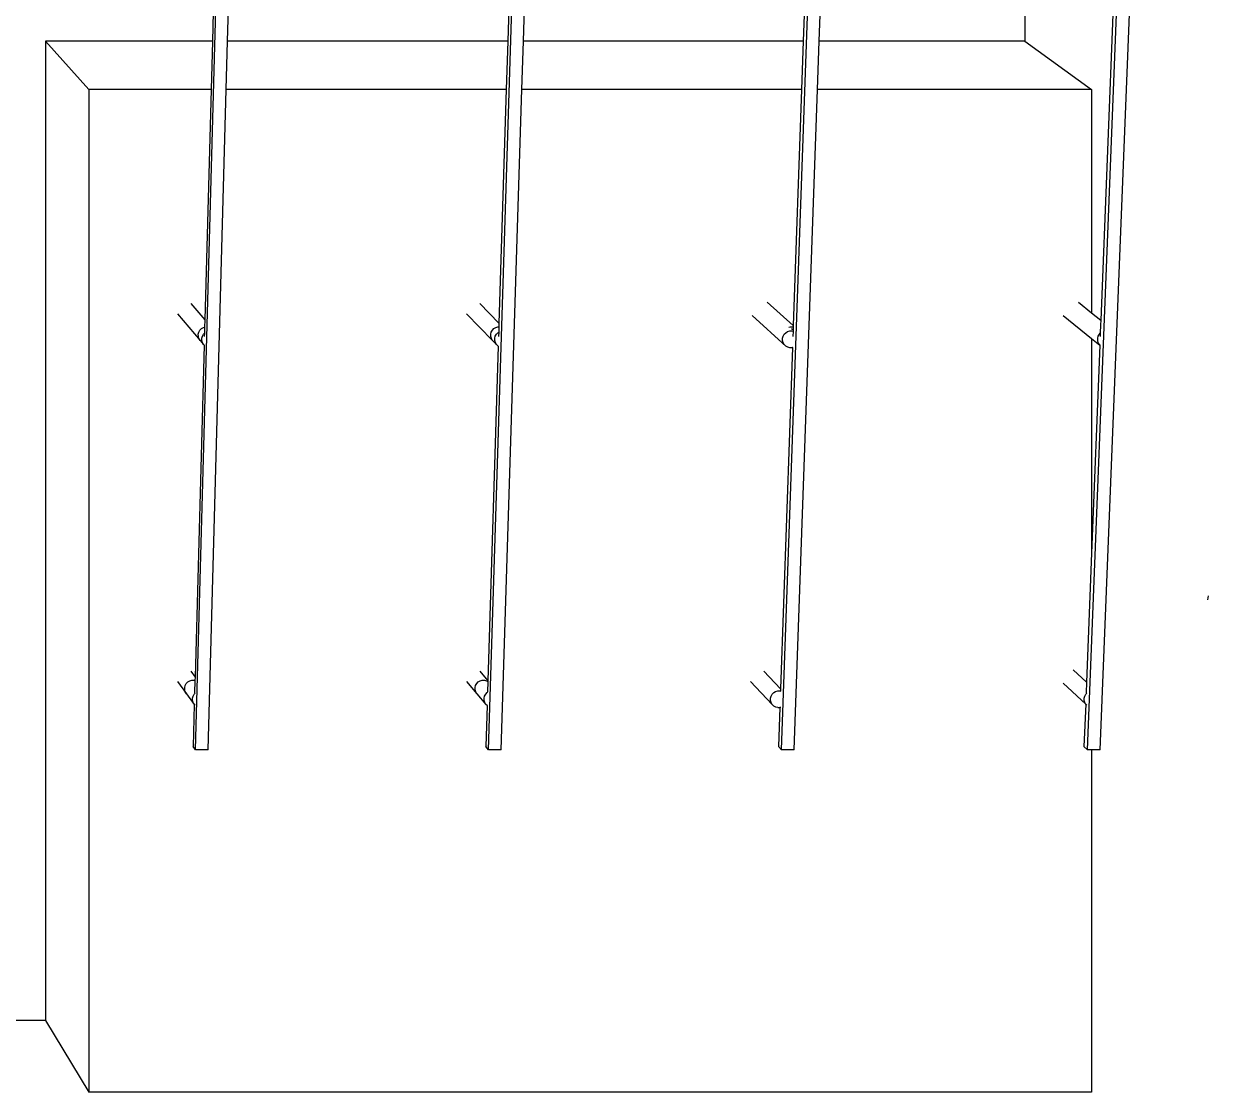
# Model space of a CAD drawing. Extents: x -1616 to 1629, y -1713 to 1708.
# Drawn here: x 976 to 1622, y -1671 to -1091 of the extents above; entities that cross this region are included whole.
import ezdxf

# ---------------------------------------------------------------- set-up
doc = ezdxf.new("R2010")
doc.units = 0
doc.header["$MEASUREMENT"] = 0
doc.layers.get('0').update_dxf_attribs({"linetype": 'CONTINUOUS'})

msp = doc.modelspace()

# ---------------------------------------------------------------- linework, layer by layer
for p, q in [((1069.44, -1485.48), (1116.43, 240.58)), ((1228.52, -1485.48), (1282.5, 240.58)), ((1387.59, -1485.48), (1448.56, 240.58)), ((1553.74, -1485.48), (1622.01, 240.58)), ((1247.49, -1100.59), (1287.07, 158.03)), ((1408.12, -1100.59), (1452.8, 158.03)), ((1519.72, -1035.73), (1519.72, -1100.59)), ((1079.42, -1068.67), (1078.56, -1100.59)), ((1086.85, -1100.59), (1087.78, -1066.78)), ((1239.96, -1069.33), (1238.99, -1100.59)), ((1400.48, -1070.59), (1399.42, -1100.59)), ((1560.6, -1485.48), (1577.1, -1070.18)), ((1568.24, -1068.8), (1561, -1252.13)), ((987.91, -1100.59), (1011.49, -1126.87)), ((1078.56, -1100.59), (987.91, -1100.59)), ((987.91, -1100.59), (987.91, -1632.4)), ((1078.56, -1100.59), (1077.84, -1126.87)), ((1086.13, -1126.87), (1086.85, -1100.59)), ((1238.99, -1100.59), (1086.85, -1100.59)), ((1238.99, -1100.59), (1238.17, -1126.87)), ((1246.66, -1126.87), (1247.49, -1100.59)), ((1399.42, -1100.59), (1247.49, -1100.59)), ((1399.42, -1100.59), (1398.49, -1126.87)), ((1407.19, -1126.87), (1408.12, -1100.59)), ((1519.72, -1100.59), (1408.12, -1100.59)), ((1519.72, -1100.59), (1556, -1126.87)), ((1011.49, -1126.87), (1011.49, -1671.37)), ((1077.84, -1126.87), (1011.49, -1126.87)), ((1077.84, -1126.87), (1074.44, -1252.06)), ((1076.31, -1485.48), (1086.13, -1126.87)), ((1238.17, -1126.87), (1086.13, -1126.87)), ((1238.17, -1126.87), (1234.2, -1253.75)), ((1235.38, -1485.48), (1246.66, -1126.87)), ((1398.49, -1126.87), (1246.66, -1126.87)), ((1398.49, -1126.87), (1393.97, -1255)), ((1394.46, -1485.48), (1407.19, -1126.87)), ((1556, -1126.87), (1407.19, -1126.87)), ((1556, -1126.87), (1556, -1248.12)), ((1066.8, -1243.16), (1074.44, -1252.06)), ((1223.77, -1243.16), (1234.2, -1253.75)), ((1379.9, -1242.33), (1393.97, -1255)), ((1548.78, -1242.33), (1556, -1248.12)), ((1059.67, -1248.77), (1071.88, -1263.16)), ((1074.44, -1252.06), (1074.33, -1255.92)), ((1216.64, -1248.77), (1230.66, -1263.16)), ((1371.68, -1249.6), (1389.97, -1266.26)), ((1540.57, -1249.6), (1556, -1262.11)), ((1556, -1248.12), (1561, -1252.13)), ((1561, -1252.13), (1560.89, -1254.71)), ((1070.93, -1259.78), (1071.23, -1258.62)), ((1071.23, -1258.62), (1071.81, -1257.57)), ((1071.81, -1257.57), (1072.65, -1256.71)), ((1072.65, -1256.71), (1073.68, -1256.1)), ((1073.68, -1256.1), (1074.33, -1255.92)), ((1073.73, -1259.82), (1074.24, -1259.3)), ((1074.24, -1259.3), (1074.2, -1260.97)), ((1074.33, -1255.92), (1074.24, -1259.3)), ((1229.71, -1259.78), (1230.01, -1258.62)), ((1230.01, -1258.62), (1230.59, -1257.57)), ((1230.59, -1257.57), (1231.43, -1256.71)), ((1231.43, -1256.71), (1232.46, -1256.1)), ((1232.46, -1256.1), (1233.61, -1255.78)), ((1232.79, -1259.82), (1233.63, -1258.96)), ((1233.61, -1255.78), (1234.14, -1255.77)), ((1233.63, -1258.96), (1234.05, -1258.71)), ((1234.05, -1258.71), (1233.98, -1260.97)), ((1234.14, -1255.77), (1234.05, -1258.71)), ((1234.2, -1253.75), (1234.14, -1255.77)), ((1389.04, -1259.82), (1389.88, -1258.96)), ((1389.88, -1258.96), (1390.91, -1258.35)), ((1390.91, -1258.35), (1392.07, -1258.02)), ((1391.65, -1255.99), (1392.39, -1255.78)), ((1392.07, -1258.02), (1393.27, -1258.01)), ((1392.39, -1255.78), (1393.59, -1255.76)), ((1392.99, -1256.65), (1393.89, -1257.46)), ((1393.27, -1258.01), (1393.86, -1258.16)), ((1393.59, -1255.76), (1393.94, -1255.85)), ((1393.86, -1258.16), (1393.76, -1260.97)), ((1393.89, -1257.46), (1393.86, -1258.16)), ((1393.94, -1255.85), (1393.89, -1257.46)), ((1393.97, -1255), (1393.94, -1255.85)), ((1560.18, -1259.82), (1560.71, -1259.27)), ((1560.71, -1259.27), (1560.65, -1260.97)), ((1560.89, -1254.71), (1560.71, -1259.27)), ((1074.07, -1265.68), (1069.17, -1446.01)), ((1070.95, -1260.98), (1070.93, -1259.78)), ((1071.27, -1262.13), (1070.95, -1260.98)), ((1071.88, -1263.16), (1071.27, -1262.13)), ((1071.88, -1263.16), (1073.8, -1265.42)), ((1072.85, -1262.03), (1073.14, -1260.87)), ((1072.86, -1263.23), (1072.85, -1262.03)), ((1073.19, -1264.39), (1072.86, -1263.23)), ((1073.14, -1260.87), (1073.73, -1259.82)), ((1073.8, -1265.42), (1073.19, -1264.39)), ((1074.07, -1265.68), (1073.8, -1265.42)), ((1074.2, -1265.81), (1074.07, -1265.68)), ((1229.73, -1260.98), (1229.71, -1259.78)), ((1230.05, -1262.13), (1229.73, -1260.98)), ((1230.66, -1263.16), (1230.05, -1262.13)), ((1230.66, -1263.16), (1232.86, -1265.42)), ((1231.91, -1262.03), (1232.21, -1260.87)), ((1231.92, -1263.23), (1231.91, -1262.03)), ((1232.25, -1264.39), (1231.92, -1263.23)), ((1232.21, -1260.87), (1232.79, -1259.82)), ((1232.86, -1265.42), (1232.25, -1264.39)), ((1233.72, -1266.26), (1232.86, -1265.42)), ((1388.16, -1262.03), (1388.45, -1260.87)), ((1388.17, -1263.23), (1388.16, -1262.03)), ((1388.5, -1264.39), (1388.17, -1263.23)), ((1388.45, -1260.87), (1389.04, -1259.82)), ((1389.11, -1265.42), (1388.5, -1264.39)), ((1389.97, -1266.26), (1389.11, -1265.42)), ((1556, -1262.11), (1556, -1378.64)), ((1556, -1262.11), (1560.46, -1265.73)), ((1560.46, -1265.73), (1556, -1378.64)), ((1559.29, -1262.03), (1559.59, -1260.87)), ((1559.31, -1263.23), (1559.29, -1262.03)), ((1559.63, -1264.39), (1559.31, -1263.23)), ((1559.59, -1260.87), (1560.18, -1259.82)), ((1560.25, -1265.42), (1559.63, -1264.39)), ((1560.65, -1265.81), (1560.25, -1265.42)), ((1560.46, -1265.66), (1560.46, -1265.73)), ((1233.81, -1266.31), (1228.14, -1447.96)), ((1233.81, -1266.31), (1233.72, -1266.26)), ((1233.98, -1266.4), (1233.81, -1266.31)), ((1393.55, -1267.08), (1387.01, -1452.28)), ((1391.02, -1266.84), (1389.97, -1266.26)), ((1392.18, -1267.14), (1391.02, -1266.84)), ((1393.38, -1267.13), (1392.18, -1267.14)), ((1393.55, -1267.08), (1393.38, -1267.13)), ((1393.76, -1267.02), (1393.55, -1267.08)), ((1556, -1378.64), (1553.23, -1448.72)), ((1619.28, -1401.8), (1618.84, -1403.99)), ((1066.8, -1442.81), (1069.17, -1446.01)), ((1069.17, -1446.01), (1069.12, -1447.78)), ((1223.77, -1442.81), (1228.14, -1447.96)), ((1377.97, -1442.81), (1387.01, -1452.28)), ((1546, -1441.98), (1553.23, -1448.72)), ((1059.67, -1448.42), (1064.48, -1454.99)), ((1063.53, -1451.63), (1063.83, -1450.48)), ((1063.55, -1452.82), (1063.53, -1451.63)), ((1063.87, -1453.97), (1063.55, -1452.82)), ((1063.83, -1450.48), (1064.41, -1449.44)), ((1064.41, -1449.44), (1065.24, -1448.59)), ((1065.24, -1448.59), (1066.26, -1447.98)), ((1066.26, -1447.98), (1067.41, -1447.66)), ((1067.41, -1447.66), (1068.6, -1447.65)), ((1068.6, -1447.65), (1069.12, -1447.78)), ((1069.12, -1447.78), (1068.94, -1454.5)), ((1216.64, -1448.42), (1222.16, -1454.99)), ((1221.22, -1451.63), (1221.51, -1450.48)), ((1221.23, -1452.82), (1221.22, -1451.63)), ((1221.55, -1453.97), (1221.23, -1452.82)), ((1221.51, -1450.48), (1222.09, -1449.44)), ((1222.09, -1449.44), (1222.92, -1448.59)), ((1222.92, -1448.59), (1223.95, -1447.98)), ((1223.95, -1447.98), (1225.09, -1447.66)), ((1225.09, -1447.66), (1226.28, -1447.65)), ((1226.28, -1447.65), (1227.43, -1447.94)), ((1227.43, -1447.94), (1228.13, -1448.33)), ((1228.13, -1448.33), (1227.95, -1453.93)), ((1228.14, -1447.96), (1228.13, -1448.33)), ((1370.84, -1448.42), (1382.58, -1460.83)), ((1387.01, -1452.28), (1386.98, -1453.34)), ((1540.57, -1449.25), (1552.76, -1460.72)), ((1553.23, -1448.72), (1553, -1454.5)), ((1064.48, -1454.99), (1063.87, -1453.97)), ((1064.48, -1454.99), (1068.75, -1460.83)), ((1067.8, -1457.46), (1068.1, -1456.3)), ((1067.82, -1458.66), (1067.8, -1457.46)), ((1068.14, -1459.81), (1067.82, -1458.66)), ((1068.1, -1456.3), (1068.68, -1455.26)), ((1068.68, -1455.26), (1069.15, -1454.78)), ((1222.16, -1454.99), (1221.55, -1453.97)), ((1222.16, -1454.99), (1227.07, -1460.83)), ((1226.12, -1457.46), (1226.41, -1456.3)), ((1226.13, -1458.66), (1226.12, -1457.46)), ((1226.46, -1459.81), (1226.13, -1458.66)), ((1226.41, -1456.3), (1227, -1455.26)), ((1227, -1455.26), (1227.83, -1454.41)), ((1227.83, -1454.41), (1228.18, -1454.2)), ((1381.63, -1457.46), (1381.93, -1456.3)), ((1381.65, -1458.66), (1381.63, -1457.46)), ((1381.97, -1459.81), (1381.65, -1458.66)), ((1381.93, -1456.3), (1382.51, -1455.26)), ((1382.51, -1455.26), (1383.35, -1454.41)), ((1383.35, -1454.41), (1384.37, -1453.8)), ((1384.37, -1453.8), (1385.52, -1453.47)), ((1385.52, -1453.47), (1386.72, -1453.46)), ((1386.72, -1453.46), (1387.21, -1453.58)), ((1551.96, -1457.46), (1552.26, -1456.3)), ((1551.98, -1458.66), (1551.96, -1457.46)), ((1552.3, -1459.81), (1551.98, -1458.66)), ((1552.26, -1456.3), (1552.84, -1455.26)), ((1552.84, -1455.26), (1553.31, -1454.78)), ((1068.75, -1460.83), (1068.14, -1459.81)), ((1068.76, -1460.85), (1068.14, -1483.68)), ((1068.76, -1460.85), (1068.75, -1460.83)), ((1069.15, -1461.22), (1068.76, -1460.85)), ((1227.07, -1460.83), (1226.46, -1459.81)), ((1227.72, -1461.47), (1227.02, -1483.68)), ((1227.72, -1461.47), (1227.07, -1460.83)), ((1227.92, -1461.67), (1227.72, -1461.47)), ((1228.18, -1461.81), (1227.92, -1461.67)), ((1382.58, -1460.83), (1381.97, -1459.81)), ((1383.44, -1461.67), (1382.58, -1460.83)), ((1384.48, -1462.25), (1383.44, -1461.67)), ((1385.64, -1462.55), (1384.48, -1462.25)), ((1385.64, -1462.55), (1386.65, -1462.53)), ((1386.65, -1462.53), (1385.91, -1483.68)), ((1386.83, -1462.53), (1386.65, -1462.53)), ((1387.21, -1462.43), (1386.83, -1462.53)), ((1552.76, -1460.72), (1551.85, -1483.68)), ((1552.91, -1460.83), (1552.3, -1459.81)), ((1552.76, -1460.69), (1552.76, -1460.72)), ((1553.31, -1461.22), (1552.91, -1460.83)), ((1069.44, -1485.48), (1068.14, -1483.68)), ((1228.52, -1485.48), (1227.02, -1483.68)), ((1387.59, -1485.48), (1385.91, -1483.68)), ((1553.74, -1485.48), (1551.85, -1483.68)), ((1076.31, -1485.48), (1069.44, -1485.48)), ((1235.38, -1485.48), (1228.52, -1485.48)), ((1394.46, -1485.48), (1387.59, -1485.48)), ((1556, -1485.48), (1553.74, -1485.48)), ((1556, -1485.48), (1556, -1671.37)), ((1560.6, -1485.48), (1556, -1485.48)), ((987.91, -1632.4), (903.76, -1632.4)), ((987.91, -1632.4), (1011.49, -1671.37)), ((1556, -1671.37), (1011.49, -1671.37))]:
    msp.add_line(p, q)

doc.saveas('drawing.dxf')
